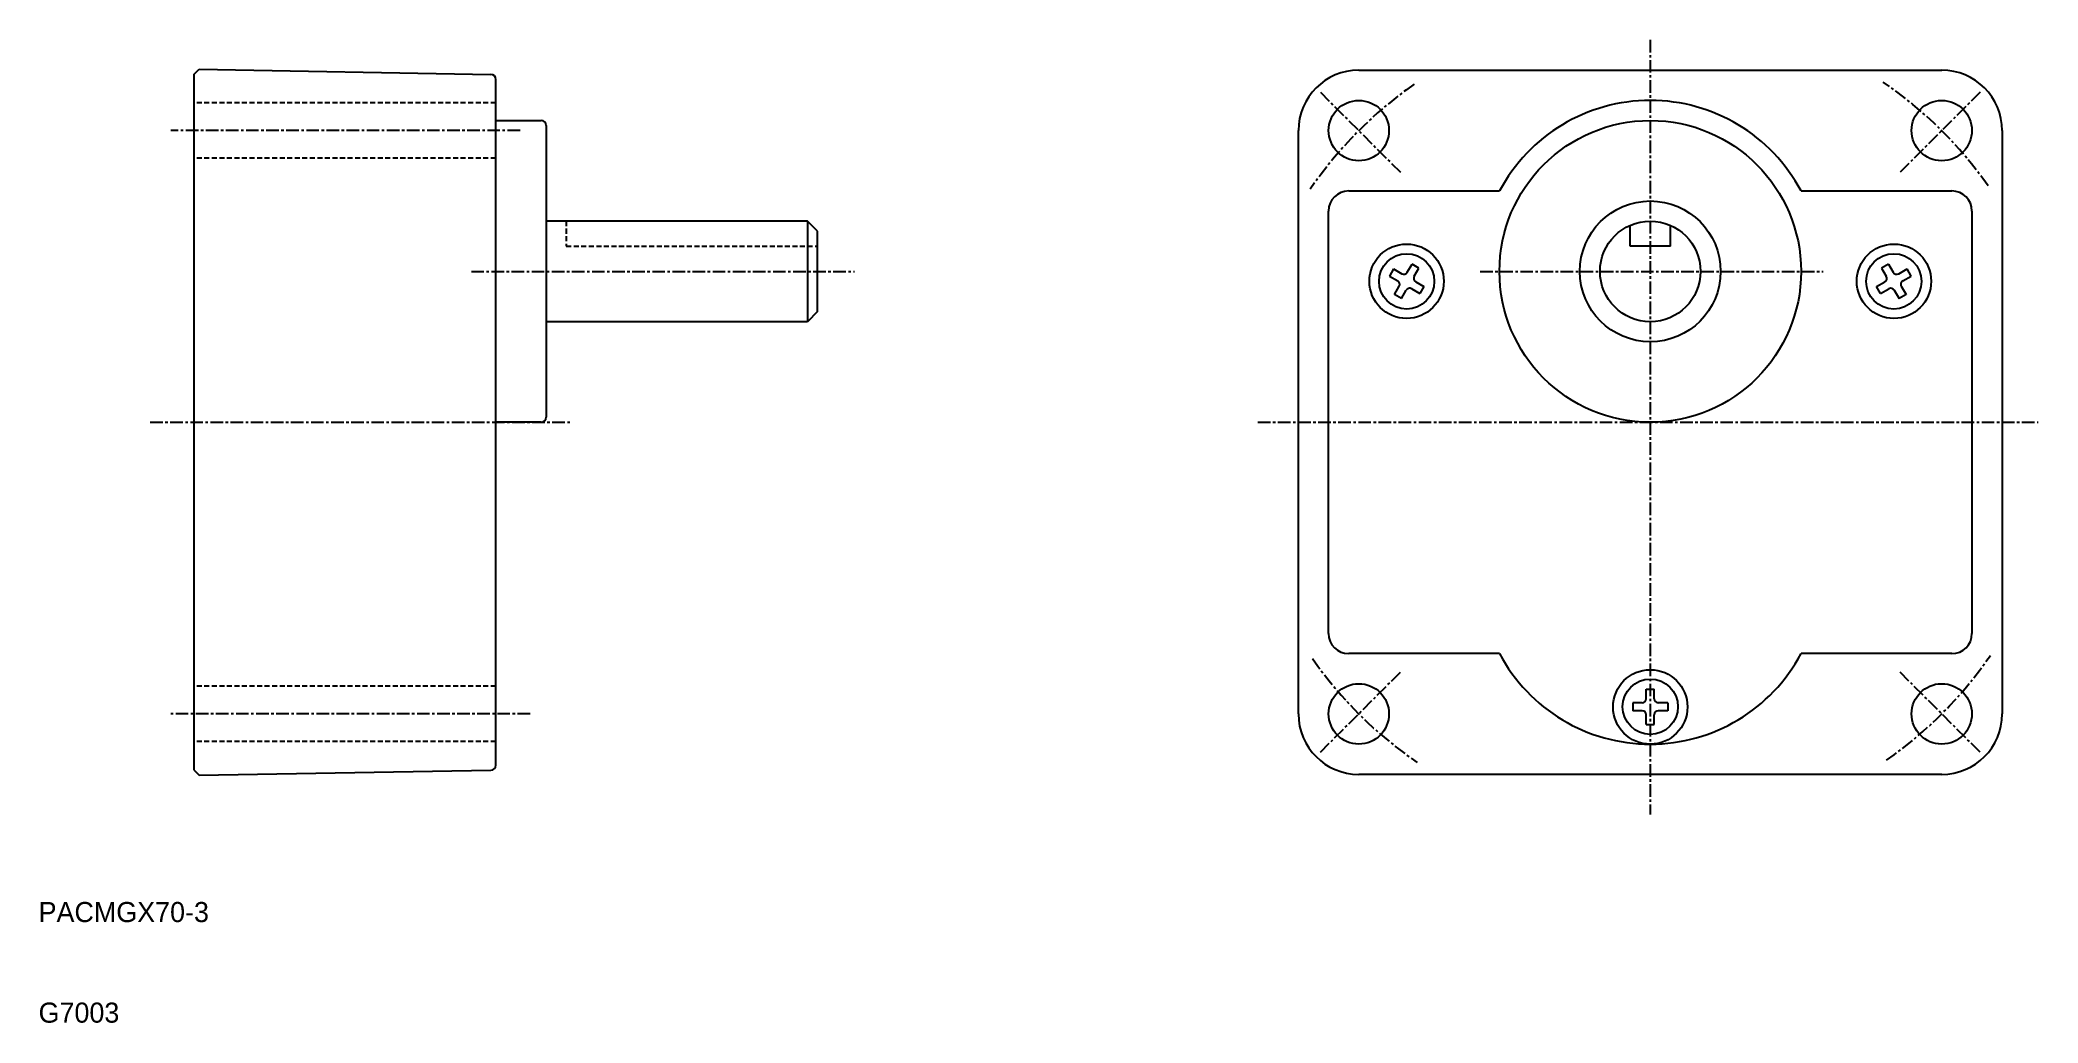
# Model space of a CAD drawing. Extents: x -180 to 19, y 834 to 931.
import ezdxf

# ---------------------------------------------------------------- set-up
doc = ezdxf.new("R2010")
doc.units = 0
doc.linetypes.add('CENTER', pattern=[2, 1.25, -0.25, 0.25, -0.25])
doc.linetypes.add('DASHED', pattern=[0.75, 0.5, -0.25])
doc.layers.get('0').update_dxf_attribs({"linetype": 'CONTINUOUS'})
doc.layers.add('CENTER', color=1, linetype='CENTER')

msp = doc.modelspace()

# ---------------------------------------------------------------- linework, layer by layer
at = {"color": 7, "linetype": 'CONTINUOUS'}
for p, q in [((-164.62, 928.04), (-164.12, 928.53)), ((-164.12, 928.53), (-135.12, 928.03)), ((-48.79, 928.44), (9.21, 928.44)), ((-164.62, 858.84), (-164.62, 928.04)), ((-134.62, 859.36), (-134.62, 927.53)), ((-134.62, 923.44), (-130.12, 923.44)), ((-129.62, 922.94), (-129.62, 893.94)), ((-54.79, 864.44), (-54.79, 922.44)), ((15.21, 922.44), (15.21, 864.44)), ((-49.79, 916.44), (-34.79, 916.44)), ((-4.79, 916.44), (10.21, 916.44)), ((-51.79, 872.44), (-51.79, 914.44)), ((12.21, 914.44), (12.21, 872.44)), ((-103.62, 913.44), (-129.62, 913.44)), ((-103.62, 913.44), (-103.62, 903.44)), ((-102.62, 912.44), (-103.62, 913.44)), ((-102.62, 904.44), (-102.62, 912.44)), ((-21.79, 910.94), (-21.79, 913.03)), ((-17.79, 910.94), (-17.79, 913.03)), ((-17.79, 910.94), (-21.79, 910.94)), ((-45.33, 908.68), (-45.73, 907.98)), ((-45.33, 908.68), (-44.51, 908.2)), ((-43.96, 908.35), (-43.49, 909.17)), ((-42.8, 908.77), (-43.49, 909.17)), ((-43.27, 907.95), (-42.8, 908.77)), ((3.9, 909.17), (3.21, 908.77)), ((3.21, 908.77), (3.68, 907.95)), ((3.9, 909.17), (4.38, 908.35)), ((4.92, 908.2), (5.75, 908.68)), ((6.15, 907.98), (5.75, 908.68)), ((-45.73, 907.98), (-44.91, 907.51)), ((-45.24, 906.14), (-44.76, 906.96)), ((-44.55, 905.74), (-44.07, 906.56)), ((-43.52, 906.71), (-42.7, 906.23)), ((-43.12, 907.4), (-42.3, 906.93)), ((-42.3, 906.93), (-42.7, 906.23)), ((2.71, 906.93), (3.54, 907.4)), ((3.11, 906.23), (2.71, 906.93)), ((3.11, 906.23), (3.94, 906.71)), ((4.48, 906.56), (4.96, 905.74)), ((5.18, 906.96), (5.65, 906.14)), ((5.32, 907.51), (6.15, 907.98)), ((-102.62, 904.44), (-103.62, 903.44)), ((-44.55, 905.74), (-45.24, 906.14)), ((5.65, 906.14), (4.96, 905.74)), ((-103.62, 903.44), (-129.62, 903.44)), ((-130.12, 893.44), (-134.62, 893.44)), ((-34.79, 870.44), (-49.79, 870.44)), ((10.21, 870.44), (-4.79, 870.44)), ((-20.19, 866.91), (-19.39, 866.91)), ((-20.19, 865.96), (-20.19, 866.91)), ((-19.39, 865.96), (-19.39, 866.91)), ((-21.54, 865.56), (-21.54, 864.76)), ((-20.59, 865.56), (-21.54, 865.56)), ((-20.59, 864.76), (-21.54, 864.76)), ((-18.04, 865.56), (-18.99, 865.56)), ((-18.04, 864.76), (-18.99, 864.76)), ((-18.04, 865.56), (-18.04, 864.76)), ((-20.19, 863.41), (-20.19, 864.36)), ((-20.19, 863.41), (-19.39, 863.41)), ((-19.39, 863.41), (-19.39, 864.36)), ((-164.62, 858.84), (-164.12, 858.35)), ((-164.12, 858.35), (-135.12, 858.86)), ((9.21, 858.44), (-48.79, 858.44))]:
    msp.add_line(p, q, dxfattribs=at)
at = {"color": 3, "linetype": 'DASHED'}
for p, q in [((-134.62, 925.19), (-164.62, 925.19)), ((-134.62, 919.69), (-164.62, 919.69)), ((-127.62, 913.44), (-127.62, 910.94)), ((-127.62, 910.94), (-102.62, 910.94)), ((-134.62, 867.2), (-164.62, 867.2)), ((-134.62, 861.7), (-164.62, 861.7))]:
    msp.add_line(p, q, dxfattribs=at)
at = {"color": 7, "linetype": 'CONTINUOUS'}
for centre, radius in [((-48.78, 922.44), 3), ((9.2, 922.44), 3), ((-19.79, 908.44), 15), ((-19.79, 908.44), 7), ((-19.79, 908.44), 5), ((-44.03, 907.46), 3.7), ((4.45, 907.46), 3.7), ((-44.02, 907.45), 2.75), ((4.43, 907.45), 2.75), ((-19.79, 865.14), 3.7), ((-48.78, 864.45), 3), ((-19.79, 865.16), 2.75), ((9.2, 864.45), 3)]:
    msp.add_circle(centre, radius, dxfattribs=at)
for centre, radius, start, end in [((-48.79, 922.44), 6, 90, 180), ((9.21, 922.44), 6, 0, 90), ((-135.12, 927.53), 0.5, 0, 90), ((-19.79, 908.44), 17, 28.0725, 151.9275), ((-130.12, 922.94), 0.5, 0.0229, 90), ((-49.79, 914.44), 2, 90, 180), ((10.21, 914.44), 2, 0, 90), ((-44.31, 908.55), 0.4, 240, 330), ((4.72, 908.55), 0.4, 210, 300), ((-45.11, 907.16), 0.4, 330, 60), ((-43.72, 906.36), 0.4, 60, 150), ((-42.92, 907.75), 0.4, 150, 240), ((3.34, 907.75), 0.4, 300, 30), ((4.14, 906.36), 0.4, 30, 120), ((5.52, 907.16), 0.4, 120, 210), ((-130.12, 893.94), 0.5, 270, 0), ((-49.79, 872.44), 2, 180, 270), ((10.21, 872.44), 2, 270, 0), ((-19.79, 878.44), 17, 208.0725, 331.9275), ((-20.59, 865.96), 0.4, 270, 0), ((-20.59, 864.36), 0.4, 0, 90), ((-18.99, 865.96), 0.4, 180, 270), ((-18.99, 864.36), 0.4, 90, 180), ((-48.79, 864.44), 6, 180, 270), ((9.21, 864.44), 6, 270, 0), ((-135.12, 859.36), 0.5, 270, 0)]:
    msp.add_arc(centre, radius, start, end, dxfattribs=at)
at = {"layer": 'CENTER', "color": 1, "linetype": 'CENTER'}
for p, q in [((-19.79, 931.45), (-19.79, 854.44)), ((-52.6, 926.25), (-44.64, 918.29)), ((13.01, 926.25), (5.05, 918.29)), ((-132.21, 922.44), (-166.95, 922.44)), ((-137.05, 908.44), (-98.94, 908.44)), ((-36.71, 908.44), (-2.58, 908.44)), ((-169, 893.44), (-127.27, 893.44)), ((-58.82, 893.44), (18.78, 893.44)), ((-52.6, 860.64), (-44.64, 868.6)), ((13.01, 860.64), (5.05, 868.6)), ((-131.21, 864.45), (-166.95, 864.45))]:
    msp.add_line(p, q, dxfattribs=at)
for start, end in [(124.9568, 145.5884), (34.9568, 55.5884), (214.9568, 235.5884), (304.9568, 325.5884)]:
    msp.add_arc((-19.79, 893.44), 41, start, end, dxfattribs=at)

# ---------------------------------------------------------------- texts
at = {"color": 7, "linetype": 'CONTINUOUS'}
for s, p in [('PACMGX70-3', (-180.1, 843.75)), ('G7003', (-180.1, 833.75))]:
    msp.add_text(s, height=2, dxfattribs=at).set_placement(p)

doc.saveas('drawing.dxf')
